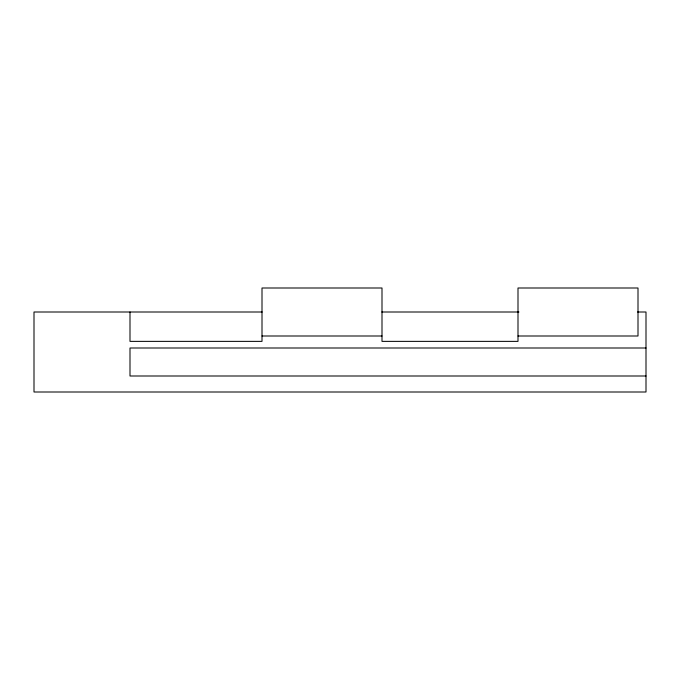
<?xml version="1.0" encoding="UTF-8"?>
<svg xmlns="http://www.w3.org/2000/svg" width="680" height="680" viewBox="0 0 680 680"><rect width="100%" height="100%" fill="white"/><g stroke="black" fill="none" stroke-linecap="round" stroke-linejoin="round"><path stroke-width="1.02" d="M262.166 312.001L34 312.001L34 392.003L646 392.003L646 312.001L637.577 312.001M381.837 312.001L518.976 312.001M262.004 335.997L381.999 335.997M517.998 335.997L638.001 335.997L638.001 287.997L517.998 287.997L517.998 341.368L381.999 341.368L381.999 287.997L262.004 287.997L262.004 341.368L129.999 341.368L129.999 312.001M646 347.999L129.999 347.999L129.999 375.998L646 375.998"/></g></svg>
